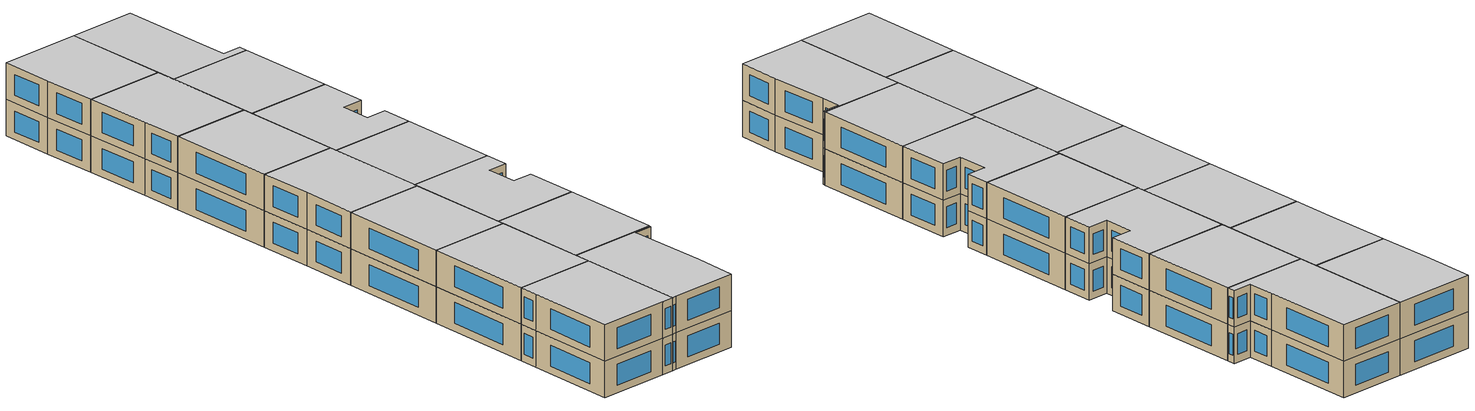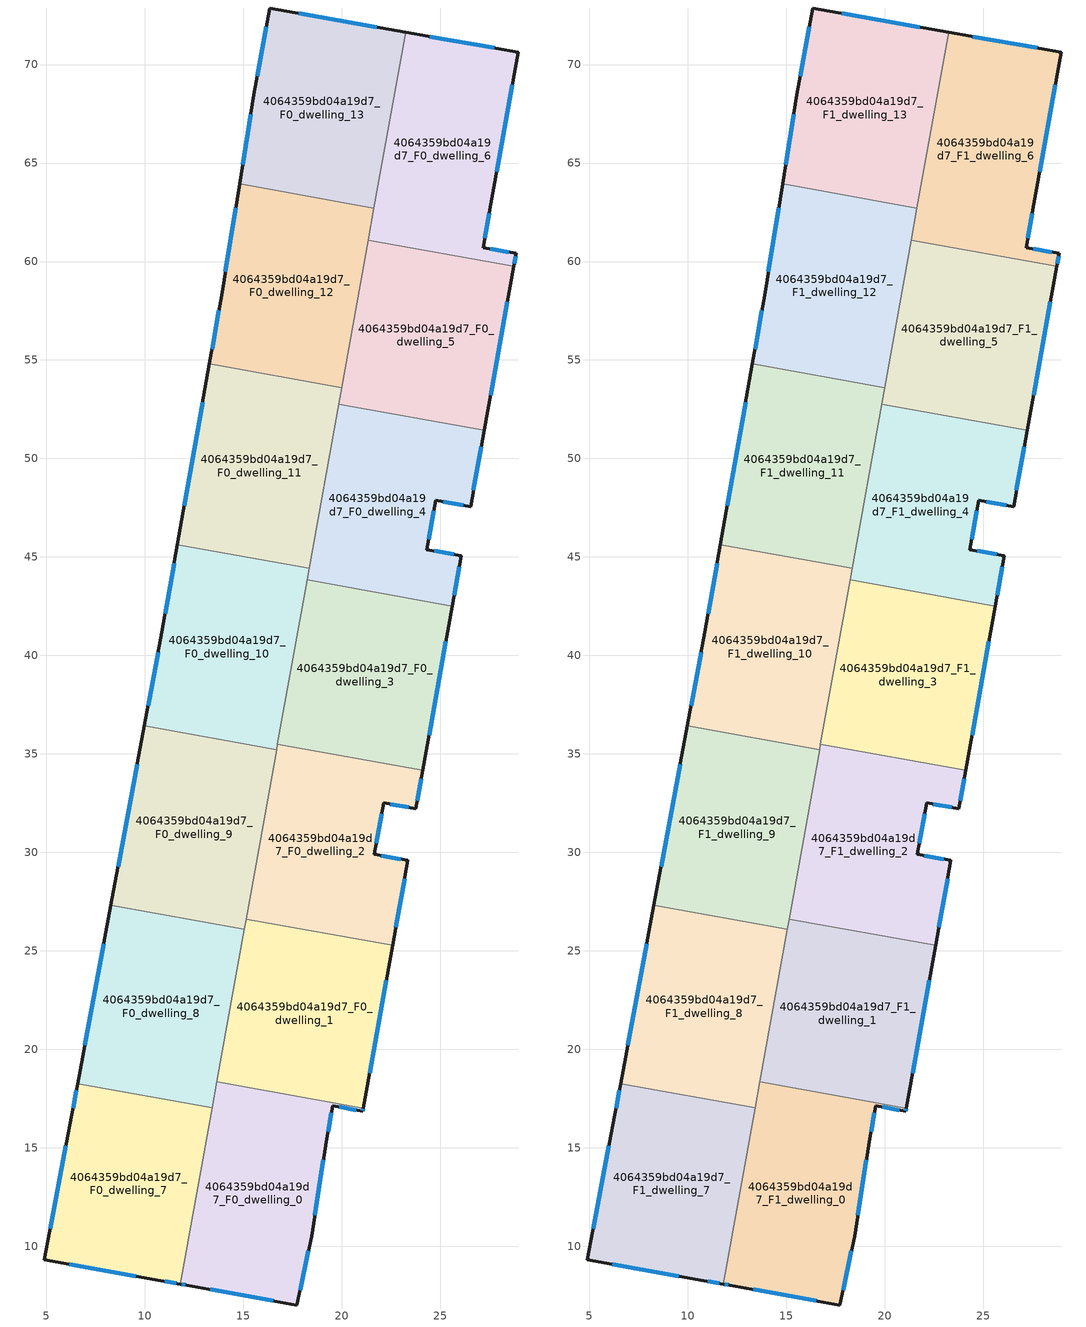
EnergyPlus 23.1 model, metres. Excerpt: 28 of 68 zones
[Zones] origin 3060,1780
4064359bd04a19d7_F0_dwelling_0
 floor ground (EU_floor_Construction): 21.09,17.01 21.06,16.85 19.54,17.13 19.23,15.45 18.46,10.5 17.72,7.01 12.11,8.02 11.79,8.07 13.65,18.35 z0
 wall outside (EU_wall_Construction): 11.79,8.07 12.11,8.02 17.72,7.01 18.46,10.5 19.23,15.45 19.54,17.13 21.06,16.85 21.09,17.01 z0:3
 wall to 4064359bd04a19d7_F0_dwelling_1 (EU_wall_Construction): 21.09,17.01 13.65,18.35 z0:3
 wall to 4064359bd04a19d7_F0_dwelling_7 (EU_wall_Construction): 13.41,17.03 11.79,8.07 z0:3
 wall to 4064359bd04a19d7_F0_dwelling_8 (EU_wall_Construction): 13.65,18.35 13.41,17.03 z0:3
 window (EU_Window_Construction): 18.63,11.56 19.07,14.39 / 17.88,7.76 18.3,9.76 / 13.31,7.8 16.52,7.23 / 11.86,8.06 12.04,8.03 / 21.07,16.89 21.08,16.97 / 19.87,17.07 20.74,16.91 / 19.3,15.81 19.47,16.77 z0.64:2.36
4064359bd04a19d7_F0_dwelling_1
 floor ground (EU_floor_Construction): 22.58,25.27 21.09,17.01 13.65,18.35 15.13,26.61 z0
 wall outside (EU_wall_Construction): 21.09,17.01 22.58,25.27 z0:3
 wall to 4064359bd04a19d7_F0_dwelling_2 (EU_wall_Construction): 22.58,25.27 15.13,26.61 z0:3
 wall to 4064359bd04a19d7_F0_dwelling_8 (EU_wall_Construction): 15.04,26.09 13.65,18.35 z0:3
 wall to 4064359bd04a19d7_F0_dwelling_9 (EU_wall_Construction): 15.13,26.61 15.04,26.09 z0:3
 window (EU_Window_Construction): 21.41,18.78 22.26,23.5 z0.64:2.36
4064359bd04a19d7_F0_dwelling_10
 floor ground (EU_floor_Construction): 18.34,44.42 16.68,35.22 9.98,36.43 10.86,41.17 11.65,45.62 z0
 wall outside (EU_wall_Construction): 11.65,45.62 10.86,41.17 9.98,36.43 z0:3
 wall to 4064359bd04a19d7_F0_dwelling_9 (EU_wall_Construction): 9.98,36.43 16.68,35.22 z0:3
 wall to 4064359bd04a19d7_F0_dwelling_11 (EU_wall_Construction): 18.34,44.42 11.65,45.62 z0:3
 wall to 4064359bd04a19d7_F0_dwelling_3 (EU_wall_Construction): 16.73,35.49 18.23,43.83 z0:3
 wall to 4064359bd04a19d7_F0_dwelling_4 (EU_wall_Construction): 18.23,43.83 18.34,44.42 z0:3
 wall to 4064359bd04a19d7_F0_dwelling_2 (EU_wall_Construction): 16.68,35.22 16.73,35.49 z0:3
 window (EU_Window_Construction): 10.67,40.15 10.17,37.44 / 11.48,44.67 11.03,42.12 z0.64:2.36
4064359bd04a19d7_F0_dwelling_11
 floor ground (EU_floor_Construction): 19.99,53.6 18.34,44.42 11.65,45.62 13.28,54.81 z0
 wall outside (EU_wall_Construction): 13.28,54.81 11.65,45.62 z0:3
 wall to 4064359bd04a19d7_F0_dwelling_12 (EU_wall_Construction): 19.99,53.6 13.28,54.81 z0:3
 wall to 4064359bd04a19d7_F0_dwelling_4 (EU_wall_Construction): 18.34,44.42 19.84,52.75 z0:3
 wall to 4064359bd04a19d7_F0_dwelling_5 (EU_wall_Construction): 19.84,52.75 19.99,53.6 z0:3
 window (EU_Window_Construction): 12.93,52.84 12,47.59 z0.64:2.36
4064359bd04a19d7_F0_dwelling_12
 floor ground (EU_floor_Construction): 21.63,62.71 19.99,53.6 13.28,54.81 13.89,58.28 14.8,63.94 z0
 wall outside (EU_wall_Construction): 14.8,63.94 13.89,58.28 13.28,54.81 z0:3
 wall to 4064359bd04a19d7_F0_dwelling_13 (EU_wall_Construction): 21.63,62.71 14.8,63.94 z0:3
 wall to 4064359bd04a19d7_F0_dwelling_5 (EU_wall_Construction): 19.99,53.6 21.34,61.08 z0:3
 wall to 4064359bd04a19d7_F0_dwelling_6 (EU_wall_Construction): 21.34,61.08 21.63,62.71 z0:3
 window (EU_Window_Construction): 13.76,57.54 13.41,55.55 / 14.61,62.72 14.09,59.49 z0.64:2.36
4064359bd04a19d7_F0_dwelling_13
 floor ground (EU_floor_Construction): 23.24,71.64 21.63,62.71 14.8,63.94 15.53,68.46 16.33,72.87 z0
 wall outside (EU_wall_Construction): 23.24,71.64 16.33,72.87 15.53,68.46 14.8,63.94 z0:3
 wall to 4064359bd04a19d7_F0_dwelling_6 (EU_wall_Construction): 21.63,62.71 23.24,71.64 z0:3
 window (EU_Window_Construction): 15.38,67.49 14.96,64.91 / 16.16,71.93 15.7,69.41 / 21.76,71.91 17.81,72.61 z0.64:2.36
4064359bd04a19d7_F0_dwelling_2
 floor ground (EU_floor_Construction): 24.11,34.16 23.76,32.21 22.12,32.51 21.65,29.89 23.35,29.59 22.58,25.27 15.13,26.61 16.73,35.49 z0
 wall outside (EU_wall_Construction): 22.58,25.27 23.35,29.59 21.65,29.89 22.12,32.51 23.76,32.21 24.11,34.16 z0:3
 wall to 4064359bd04a19d7_F0_dwelling_3 (EU_wall_Construction): 24.11,34.16 16.73,35.49 z0:3
 wall to 4064359bd04a19d7_F0_dwelling_9 (EU_wall_Construction): 16.68,35.22 15.13,26.61 z0:3
 window (EU_Window_Construction): 22.99,29.66 22.01,29.83 / 22.74,26.2 23.19,28.67 / 23.83,32.63 24.03,33.74 / 22.47,32.45 23.41,32.28 / 21.75,30.45 22.02,31.95 z0.64:2.36
4064359bd04a19d7_F0_dwelling_3
 floor ground (EU_floor_Construction): 25.61,42.5 24.11,34.16 16.73,35.49 18.23,43.83 z0
 wall outside (EU_wall_Construction): 24.11,34.16 25.61,42.5 z0:3
 wall to 4064359bd04a19d7_F0_dwelling_4 (EU_wall_Construction): 25.61,42.5 18.23,43.83 z0:3
 window (EU_Window_Construction): 24.43,35.95 25.29,40.71 z0.64:2.36
4064359bd04a19d7_F0_dwelling_4
 floor ground (EU_floor_Construction): 27.23,51.42 26.53,47.55 24.76,47.87 24.31,45.37 26.07,45.05 25.61,42.5 18.23,43.83 19.84,52.75 z0
 wall outside (EU_wall_Construction): 25.61,42.5 26.07,45.05 24.31,45.37 24.76,47.87 26.53,47.55 27.23,51.42 z0:3
 wall to 4064359bd04a19d7_F0_dwelling_5 (EU_wall_Construction): 27.23,51.42 19.84,52.75 z0:3
 window (EU_Window_Construction): 25.69,45.12 24.69,45.31 / 25.71,43.05 25.97,44.51 / 26.68,48.38 27.08,50.6 / 25.14,47.8 26.15,47.62 / 24.41,45.91 24.67,47.33 z0.64:2.36
4064359bd04a19d7_F0_dwelling_5
 floor ground (EU_floor_Construction): 28.72,59.75 27.23,51.42 19.84,52.75 21.34,61.08 z0
 wall outside (EU_wall_Construction): 27.23,51.42 28.72,59.75 z0:3
 wall to 4064359bd04a19d7_F0_dwelling_6 (EU_wall_Construction): 28.72,59.75 21.34,61.08 z0:3
 window (EU_Window_Construction): 27.55,53.21 28.4,57.97 z0.64:2.36
4064359bd04a19d7_F0_dwelling_6
 floor ground (EU_floor_Construction): 28.96,70.62 27.57,62.92 27.18,60.71 28.84,60.41 28.72,59.75 21.34,61.08 23.24,71.64 z0
 wall outside (EU_wall_Construction): 28.72,59.75 28.84,60.41 27.18,60.71 27.57,62.92 28.96,70.62 23.24,71.64 z0:3
 window (EU_Window_Construction): 27.74,70.84 24.47,71.43 / 27.87,64.57 28.66,68.97 / 27.26,61.18 27.49,62.45 / 28.49,60.48 27.53,60.65 / 28.75,59.89 28.82,60.27 z0.64:2.36
4064359bd04a19d7_F0_dwelling_7
 floor ground (EU_floor_Construction): 13.41,17.03 11.79,8.07 10.8,8.25 4.88,9.31 6.29,16.67 6.59,18.26 z0
 wall outside (EU_wall_Construction): 6.59,18.26 6.29,16.67 4.88,9.31 10.8,8.25 11.79,8.07 z0:3
 wall to 4064359bd04a19d7_F0_dwelling_8 (EU_wall_Construction): 13.41,17.03 6.59,18.26 z0:3
 window (EU_Window_Construction): 11.02,8.21 11.58,8.11 / 6.15,9.08 9.53,8.47 / 5.99,15.09 5.18,10.88 / 6.52,17.92 6.35,17.01 z0.64:2.36
4064359bd04a19d7_F0_dwelling_8
 floor ground (EU_floor_Construction): 15.04,26.08 13.41,17.03 6.59,18.26 8.28,27.3 z0
 wall outside (EU_wall_Construction): 8.28,27.3 6.59,18.26 z0:3
 wall to 4064359bd04a19d7_F0_dwelling_9 (EU_wall_Construction): 15.04,26.08 8.28,27.3 z0:3
 window (EU_Window_Construction): 7.91,25.37 6.95,20.19 z0.64:2.36
4064359bd04a19d7_F0_dwelling_9
 floor ground (EU_floor_Construction): 16.68,35.22 15.04,26.08 8.28,27.3 9.98,36.43 z0
 wall outside (EU_wall_Construction): 9.98,36.43 8.28,27.3 z0:3
 window (EU_Window_Construction): 9.61,34.47 8.64,29.26 z0.64:2.36
4064359bd04a19d7_F1_dwelling_0
 floor to 4064359bd04a19d7_F0_dwelling_0 (EU_floor_Construction): 21.09,17.01 21.06,16.85 19.54,17.13 19.23,15.45 18.46,10.5 17.72,7.01 12.11,8.02 11.79,8.07 13.65,18.35 z3
 wall outside (EU_wall_Construction): 11.79,8.07 12.11,8.02 17.72,7.01 18.46,10.5 19.23,15.45 19.54,17.13 21.06,16.85 21.09,17.01 z3:6
 wall to 4064359bd04a19d7_F1_dwelling_1 (EU_wall_Construction): 21.09,17.01 13.65,18.35 z3:6
 wall to 4064359bd04a19d7_F1_dwelling_7 (EU_wall_Construction): 13.41,17.03 11.79,8.07 z3:6
 wall to 4064359bd04a19d7_F1_dwelling_8 (EU_wall_Construction): 13.65,18.35 13.41,17.03 z3:6
 window (EU_Window_Construction): 18.63,11.56 19.07,14.39 / 17.88,7.76 18.3,9.76 / 13.31,7.8 16.52,7.23 / 11.86,8.06 12.04,8.03 / 21.07,16.89 21.08,16.97 / 19.87,17.07 20.74,16.91 / 19.3,15.81 19.47,16.77 z3.64:5.36
 ceiling to 4064359bd04a19d7_F2_dwelling_0 (EU_floor_Construction): 17.72,7.01 18.46,10.5 19.23,15.45 19.54,17.13 21.06,16.85 21.09,17.01 13.65,18.35 11.79,8.07 12.11,8.02 z6
4064359bd04a19d7_F1_dwelling_1
 floor to 4064359bd04a19d7_F0_dwelling_1 (EU_floor_Construction): 22.58,25.27 21.09,17.01 13.65,18.35 15.13,26.61 z3
 wall outside (EU_wall_Construction): 21.09,17.01 22.58,25.27 z3:6
 wall to 4064359bd04a19d7_F1_dwelling_2 (EU_wall_Construction): 22.58,25.27 15.13,26.61 z3:6
 wall to 4064359bd04a19d7_F1_dwelling_8 (EU_wall_Construction): 15.04,26.09 13.65,18.35 z3:6
 wall to 4064359bd04a19d7_F1_dwelling_9 (EU_wall_Construction): 15.13,26.61 15.04,26.09 z3:6
 window (EU_Window_Construction): 21.41,18.78 22.26,23.5 z3.64:5.36
 ceiling to 4064359bd04a19d7_F2_dwelling_1 (EU_floor_Construction): 21.09,17.01 22.58,25.27 15.13,26.61 13.65,18.35 z6
4064359bd04a19d7_F1_dwelling_10
 floor to 4064359bd04a19d7_F0_dwelling_10 (EU_floor_Construction): 18.34,44.42 16.68,35.22 9.98,36.43 10.86,41.17 11.65,45.62 z3
 wall outside (EU_wall_Construction): 11.65,45.62 10.86,41.17 9.98,36.43 z3:6
 wall to 4064359bd04a19d7_F1_dwelling_9 (EU_wall_Construction): 9.98,36.43 16.68,35.22 z3:6
 wall to 4064359bd04a19d7_F1_dwelling_11 (EU_wall_Construction): 18.34,44.42 11.65,45.62 z3:6
 wall to 4064359bd04a19d7_F1_dwelling_3 (EU_wall_Construction): 16.73,35.49 18.23,43.83 z3:6
 wall to 4064359bd04a19d7_F1_dwelling_4 (EU_wall_Construction): 18.23,43.83 18.34,44.42 z3:6
 wall to 4064359bd04a19d7_F1_dwelling_2 (EU_wall_Construction): 16.68,35.22 16.73,35.49 z3:6
 window (EU_Window_Construction): 10.67,40.15 10.17,37.44 / 11.48,44.67 11.03,42.12 z3.64:5.36
 ceiling to 4064359bd04a19d7_F2_dwelling_10 (EU_floor_Construction): 16.68,35.22 18.34,44.42 11.65,45.62 10.86,41.17 9.98,36.43 z6
4064359bd04a19d7_F1_dwelling_11
 floor to 4064359bd04a19d7_F0_dwelling_11 (EU_floor_Construction): 19.99,53.6 18.34,44.42 11.65,45.62 13.28,54.81 z3
 wall outside (EU_wall_Construction): 13.28,54.81 11.65,45.62 z3:6
 wall to 4064359bd04a19d7_F1_dwelling_12 (EU_wall_Construction): 19.99,53.6 13.28,54.81 z3:6
 wall to 4064359bd04a19d7_F1_dwelling_4 (EU_wall_Construction): 18.34,44.42 19.84,52.75 z3:6
 wall to 4064359bd04a19d7_F1_dwelling_5 (EU_wall_Construction): 19.84,52.75 19.99,53.6 z3:6
 window (EU_Window_Construction): 12.93,52.84 12,47.59 z3.64:5.36
 ceiling to 4064359bd04a19d7_F2_dwelling_11 (EU_floor_Construction): 18.34,44.42 19.99,53.6 13.28,54.81 11.65,45.62 z6
4064359bd04a19d7_F1_dwelling_12
 floor to 4064359bd04a19d7_F0_dwelling_12 (EU_floor_Construction): 21.63,62.71 19.99,53.6 13.28,54.81 13.89,58.28 14.8,63.94 z3
 wall outside (EU_wall_Construction): 14.8,63.94 13.89,58.28 13.28,54.81 z3:6
 wall to 4064359bd04a19d7_F1_dwelling_13 (EU_wall_Construction): 21.63,62.71 14.8,63.94 z3:6
 wall to 4064359bd04a19d7_F1_dwelling_5 (EU_wall_Construction): 19.99,53.6 21.34,61.08 z3:6
 wall to 4064359bd04a19d7_F1_dwelling_6 (EU_wall_Construction): 21.34,61.08 21.63,62.71 z3:6
 window (EU_Window_Construction): 13.76,57.54 13.41,55.55 / 14.61,62.72 14.09,59.49 z3.64:5.36
 ceiling to 4064359bd04a19d7_F2_dwelling_12 (EU_floor_Construction): 19.99,53.6 21.63,62.71 14.8,63.94 13.89,58.28 13.28,54.81 z6
4064359bd04a19d7_F1_dwelling_13
 floor to 4064359bd04a19d7_F0_dwelling_13 (EU_floor_Construction): 23.24,71.64 21.63,62.71 14.8,63.94 15.53,68.46 16.33,72.87 z3
 wall outside (EU_wall_Construction): 23.24,71.64 16.33,72.87 15.53,68.46 14.8,63.94 z3:6
 wall to 4064359bd04a19d7_F1_dwelling_6 (EU_wall_Construction): 21.63,62.71 23.24,71.64 z3:6
 window (EU_Window_Construction): 15.38,67.49 14.96,64.91 / 16.16,71.93 15.7,69.41 / 21.76,71.91 17.81,72.61 z3.64:5.36
 ceiling to 4064359bd04a19d7_F2_dwelling_13 (EU_floor_Construction): 21.63,62.71 23.24,71.64 16.33,72.87 15.53,68.46 14.8,63.94 z6
4064359bd04a19d7_F1_dwelling_2
 floor to 4064359bd04a19d7_F0_dwelling_2 (EU_floor_Construction): 24.11,34.16 23.76,32.21 22.12,32.51 21.65,29.89 23.35,29.59 22.58,25.27 15.13,26.61 16.73,35.49 z3
 wall outside (EU_wall_Construction): 22.58,25.27 23.35,29.59 21.65,29.89 22.12,32.51 23.76,32.21 24.11,34.16 z3:6
 wall to 4064359bd04a19d7_F1_dwelling_3 (EU_wall_Construction): 24.11,34.16 16.73,35.49 z3:6
 wall to 4064359bd04a19d7_F1_dwelling_9 (EU_wall_Construction): 16.68,35.22 15.13,26.61 z3:6
 window (EU_Window_Construction): 22.99,29.66 22.01,29.83 / 22.74,26.2 23.19,28.67 / 23.83,32.63 24.03,33.74 / 22.47,32.45 23.41,32.28 / 21.75,30.45 22.02,31.95 z3.64:5.36
 ceiling to 4064359bd04a19d7_F2_dwelling_2 (EU_floor_Construction): 22.58,25.27 23.35,29.59 21.65,29.89 22.12,32.51 23.76,32.21 24.11,34.16 16.73,35.49 15.13,26.61 z6
4064359bd04a19d7_F1_dwelling_3
 floor to 4064359bd04a19d7_F0_dwelling_3 (EU_floor_Construction): 25.61,42.5 24.11,34.16 16.73,35.49 18.23,43.83 z3
 wall outside (EU_wall_Construction): 24.11,34.16 25.61,42.5 z3:6
 wall to 4064359bd04a19d7_F1_dwelling_4 (EU_wall_Construction): 25.61,42.5 18.23,43.83 z3:6
 window (EU_Window_Construction): 24.43,35.95 25.29,40.71 z3.64:5.36
 ceiling to 4064359bd04a19d7_F2_dwelling_3 (EU_floor_Construction): 24.11,34.16 25.61,42.5 18.23,43.83 16.73,35.49 z6
4064359bd04a19d7_F1_dwelling_4
 floor to 4064359bd04a19d7_F0_dwelling_4 (EU_floor_Construction): 27.23,51.42 26.53,47.55 24.76,47.87 24.31,45.37 26.07,45.05 25.61,42.5 18.23,43.83 19.84,52.75 z3
 wall outside (EU_wall_Construction): 25.61,42.5 26.07,45.05 24.31,45.37 24.76,47.87 26.53,47.55 27.23,51.42 z3:6
 wall to 4064359bd04a19d7_F1_dwelling_5 (EU_wall_Construction): 27.23,51.42 19.84,52.75 z3:6
 window (EU_Window_Construction): 25.69,45.12 24.69,45.31 / 25.71,43.05 25.97,44.51 / 26.68,48.38 27.08,50.6 / 25.14,47.8 26.15,47.62 / 24.41,45.91 24.67,47.33 z3.64:5.36
 ceiling to 4064359bd04a19d7_F2_dwelling_4 (EU_floor_Construction): 25.61,42.5 26.07,45.05 24.31,45.37 24.76,47.87 26.53,47.55 27.23,51.42 19.84,52.75 18.23,43.83 z6
4064359bd04a19d7_F1_dwelling_5
 floor to 4064359bd04a19d7_F0_dwelling_5 (EU_floor_Construction): 28.72,59.75 27.23,51.42 19.84,52.75 21.34,61.08 z3
 wall outside (EU_wall_Construction): 27.23,51.42 28.72,59.75 z3:6
 wall to 4064359bd04a19d7_F1_dwelling_6 (EU_wall_Construction): 28.72,59.75 21.34,61.08 z3:6
 window (EU_Window_Construction): 27.55,53.21 28.4,57.97 z3.64:5.36
 ceiling to 4064359bd04a19d7_F2_dwelling_5 (EU_floor_Construction): 27.23,51.42 28.72,59.75 21.34,61.08 19.84,52.75 z6
4064359bd04a19d7_F1_dwelling_6
 floor to 4064359bd04a19d7_F0_dwelling_6 (EU_floor_Construction): 28.96,70.62 27.57,62.92 27.18,60.71 28.84,60.41 28.72,59.75 21.34,61.08 23.24,71.64 z3
 wall outside (EU_wall_Construction): 28.72,59.75 28.84,60.41 27.18,60.71 27.57,62.92 28.96,70.62 23.24,71.64 z3:6
 window (EU_Window_Construction): 27.74,70.84 24.47,71.43 / 27.87,64.57 28.66,68.97 / 27.26,61.18 27.49,62.45 / 28.49,60.48 27.53,60.65 / 28.75,59.89 28.82,60.27 z3.64:5.36
 ceiling to 4064359bd04a19d7_F2_dwelling_6 (EU_floor_Construction): 28.72,59.75 28.84,60.41 27.18,60.71 27.57,62.92 28.96,70.62 23.24,71.64 21.34,61.08 z6
4064359bd04a19d7_F1_dwelling_7
 floor to 4064359bd04a19d7_F0_dwelling_7 (EU_floor_Construction): 13.41,17.03 11.79,8.07 10.8,8.25 4.88,9.31 6.29,16.67 6.59,18.26 z3
 wall outside (EU_wall_Construction): 6.59,18.26 6.29,16.67 4.88,9.31 10.8,8.25 11.79,8.07 z3:6
 wall to 4064359bd04a19d7_F1_dwelling_8 (EU_wall_Construction): 13.41,17.03 6.59,18.26 z3:6
 window (EU_Window_Construction): 11.02,8.21 11.58,8.11 / 6.15,9.08 9.53,8.47 / 5.99,15.09 5.18,10.88 / 6.52,17.92 6.35,17.01 z3.64:5.36
 ceiling to 4064359bd04a19d7_F2_dwelling_7 (EU_floor_Construction): 11.79,8.07 13.41,17.03 6.59,18.26 6.29,16.67 4.88,9.31 10.8,8.25 z6
4064359bd04a19d7_F1_dwelling_8
 floor to 4064359bd04a19d7_F0_dwelling_8 (EU_floor_Construction): 15.04,26.08 13.41,17.03 6.59,18.26 8.28,27.3 z3
 wall outside (EU_wall_Construction): 8.28,27.3 6.59,18.26 z3:6
 wall to 4064359bd04a19d7_F1_dwelling_9 (EU_wall_Construction): 15.04,26.08 8.28,27.3 z3:6
 window (EU_Window_Construction): 7.91,25.37 6.95,20.19 z3.64:5.36
 ceiling to 4064359bd04a19d7_F2_dwelling_8 (EU_floor_Construction): 13.41,17.03 15.04,26.08 8.28,27.3 6.59,18.26 z6
4064359bd04a19d7_F1_dwelling_9
 floor to 4064359bd04a19d7_F0_dwelling_9 (EU_floor_Construction): 16.68,35.22 15.04,26.08 8.28,27.3 9.98,36.43 z3
 wall outside (EU_wall_Construction): 9.98,36.43 8.28,27.3 z3:6
 window (EU_Window_Construction): 9.61,34.47 8.64,29.26 z3.64:5.36
 ceiling to 4064359bd04a19d7_F2_dwelling_9 (EU_floor_Construction): 15.04,26.08 16.68,35.22 9.98,36.43 8.28,27.3 z6
[Building]
EU S2 Campaign: North Axis=0; Terrain=City; Solar Distribution=FullExterior
[Site:Location]
Yerevan-Zvartnots.Intl.AP: Latitude=40.15; Longitude=44.383; Time Zone=4; Elevation=854
[SizingPeriod:WeatherFileDays]
AnnualSizingPeriod: Begin Month=1; Begin Day of Month=1; End Month=12; End Day of Month=31; Day of Week for Start Day=Monday; Use Weather File Daylight Saving Period=No; Use Weather File Rain and Snow Indicators=No
[MATERIAL]
EU_InternalMass_Material: Roughness=MediumRough; Thickness=0.1; Conductivity=1; Density=1800; Specific Heat=900; Thermal Absorptance=0.9; Solar Absorptance=0.7; Visible Absorptance=0.7
[MATERIAL:NOMASS] Roughness=MediumRough; Thermal Absorptance=0.9; Solar Absorptance=0.7; Visible Absorptance=0.7
Name | Thermal Resistance
EU_wall_NoMass | 1.05043
EU_floor_NoMass | 0.478065
[WINDOWMATERIAL:SIMPLEGLAZINGSYSTEM]
EU_Window_SimpleGlazing: UFactor=2.5566; Solar Heat Gain Coefficient=0.75; Visible Transmittance=0.75
[CONSTRUCTION]
EU_wall_Construction: EU_wall_NoMass
EU_floor_Construction: EU_floor_NoMass
EU_Window_Construction: EU_Window_SimpleGlazing
EU_InternalMass_Construction: EU_InternalMass_Material
[ZONE] Type=1; Multiplier=1; Ceiling Height=autocalculate; Floor Area=autocalculate; Part of Total Floor Area=Yes
Name | Volume
4064359bd04a19d7_F0_dwelling_0; 4064359bd04a19d7_F1_dwelling_0 | 190.533
4064359bd04a19d7_F0_dwelling_1; 4064359bd04a19d7_F1_dwelling_1 | 190.509
4064359bd04a19d7_F0_dwelling_10; 4064359bd04a19d7_F1_dwelling_10 | 190.526
4064359bd04a19d7_F0_dwelling_11; 4064359bd04a19d7_F1_dwelling_11 | 190.544
4064359bd04a19d7_F0_dwelling_12; 4064359bd04a19d7_F1_dwelling_12; 4064359bd04a19d7_F0_dwelling_9; 4064359bd04a19d7_F1_dwelling_9 | 190.52
4064359bd04a19d7_F0_dwelling_13; 4064359bd04a19d7_F1_dwelling_13 | 190.508
4064359bd04a19d7_F0_dwelling_2; 4064359bd04a19d7_F1_dwelling_2 | 190.541
4064359bd04a19d7_F0_dwelling_3; 4064359bd04a19d7_F1_dwelling_3 | 190.529
4064359bd04a19d7_F0_dwelling_4; 4064359bd04a19d7_F1_dwelling_4 | 190.543
4064359bd04a19d7_F0_dwelling_5; 4064359bd04a19d7_F1_dwelling_5 | 190.532
4064359bd04a19d7_F0_dwelling_6; 4064359bd04a19d7_F1_dwelling_6 | 190.55
4064359bd04a19d7_F0_dwelling_7; 4064359bd04a19d7_F1_dwelling_7 | 190.531
4064359bd04a19d7_F0_dwelling_8; 4064359bd04a19d7_F1_dwelling_8 | 190.514
[INTERNALMASS] Construction=EU_InternalMass_Construction
Name | Zone or ZoneList | Surface Area
4064359bd04a19d7_F0_dwelling_0_EU_InternalMass | 4064359bd04a19d7_F0_dwelling_0 | 63.5108
4064359bd04a19d7_F0_dwelling_1_EU_InternalMass | 4064359bd04a19d7_F0_dwelling_1 | 63.5032
4064359bd04a19d7_F0_dwelling_2_EU_InternalMass | 4064359bd04a19d7_F0_dwelling_2 | 63.5147
4064359bd04a19d7_F0_dwelling_3_EU_InternalMass | 4064359bd04a19d7_F0_dwelling_3 | 63.5098
4064359bd04a19d7_F0_dwelling_4_EU_InternalMass | 4064359bd04a19d7_F0_dwelling_4 | 63.5144
4064359bd04a19d7_F0_dwelling_5_EU_InternalMass | 4064359bd04a19d7_F0_dwelling_5 | 63.5109
4064359bd04a19d7_F0_dwelling_6_EU_InternalMass | 4064359bd04a19d7_F0_dwelling_6 | 63.5167
4064359bd04a19d7_F0_dwelling_7_EU_InternalMass | 4064359bd04a19d7_F0_dwelling_7 | 63.5106
4064359bd04a19d7_F0_dwelling_8_EU_InternalMass | 4064359bd04a19d7_F0_dwelling_8 | 63.5046
4064359bd04a19d7_F0_dwelling_9_EU_InternalMass | 4064359bd04a19d7_F0_dwelling_9 | 63.5066
4064359bd04a19d7_F0_dwelling_10_EU_InternalMass | 4064359bd04a19d7_F0_dwelling_10 | 63.5086
4064359bd04a19d7_F0_dwelling_11_EU_InternalMass | 4064359bd04a19d7_F0_dwelling_11 | 63.5146
4064359bd04a19d7_F0_dwelling_12_EU_InternalMass | 4064359bd04a19d7_F0_dwelling_12 | 63.5067
4064359bd04a19d7_F0_dwelling_13_EU_InternalMass | 4064359bd04a19d7_F0_dwelling_13 | 63.5027
4064359bd04a19d7_F1_dwelling_0_EU_InternalMass | 4064359bd04a19d7_F1_dwelling_0 | 63.5108
4064359bd04a19d7_F1_dwelling_1_EU_InternalMass | 4064359bd04a19d7_F1_dwelling_1 | 63.5032
4064359bd04a19d7_F1_dwelling_2_EU_InternalMass | 4064359bd04a19d7_F1_dwelling_2 | 63.5147
4064359bd04a19d7_F1_dwelling_3_EU_InternalMass | 4064359bd04a19d7_F1_dwelling_3 | 63.5098
4064359bd04a19d7_F1_dwelling_4_EU_InternalMass | 4064359bd04a19d7_F1_dwelling_4 | 63.5144
4064359bd04a19d7_F1_dwelling_5_EU_InternalMass | 4064359bd04a19d7_F1_dwelling_5 | 63.5109
4064359bd04a19d7_F1_dwelling_6_EU_InternalMass | 4064359bd04a19d7_F1_dwelling_6 | 63.5167
4064359bd04a19d7_F1_dwelling_7_EU_InternalMass | 4064359bd04a19d7_F1_dwelling_7 | 63.5106
4064359bd04a19d7_F1_dwelling_8_EU_InternalMass | 4064359bd04a19d7_F1_dwelling_8 | 63.5046
4064359bd04a19d7_F1_dwelling_9_EU_InternalMass | 4064359bd04a19d7_F1_dwelling_9 | 63.5066
4064359bd04a19d7_F1_dwelling_10_EU_InternalMass | 4064359bd04a19d7_F1_dwelling_10 | 63.5086
4064359bd04a19d7_F1_dwelling_11_EU_InternalMass | 4064359bd04a19d7_F1_dwelling_11 | 63.5146
4064359bd04a19d7_F1_dwelling_12_EU_InternalMass | 4064359bd04a19d7_F1_dwelling_12 | 63.5067
4064359bd04a19d7_F1_dwelling_13_EU_InternalMass | 4064359bd04a19d7_F1_dwelling_13 | 63.5027
[OTHEREQUIPMENT] Fuel Type=Electricity; Design Level Calculation Method=Watts/Area; Power per Zone Floor Area=1; Fraction Latent=0; Fraction Radiant=0; Fraction Lost=0; Carbon Dioxide Generation Rate=0; EndUse Subcategory=EU_Step8_InternalGains
Name | Zone or ZoneList or Space or SpaceList | Schedule
EU_Step8_InternalGain_4064359bd04a19d7_F0_dwelling_0_f000 | 4064359bd04a19d7_F0_dwelling_0 | EU_Step8_GainSchedule_4064359bd04a19d7_F0_dwelling_0_f000
EU_Step8_InternalGain_4064359bd04a19d7_F0_dwelling_1_f000 | 4064359bd04a19d7_F0_dwelling_1 | EU_Step8_GainSchedule_4064359bd04a19d7_F0_dwelling_1_f000
EU_Step8_InternalGain_4064359bd04a19d7_F0_dwelling_2_f000 | 4064359bd04a19d7_F0_dwelling_2 | EU_Step8_GainSchedule_4064359bd04a19d7_F0_dwelling_2_f000
EU_Step8_InternalGain_4064359bd04a19d7_F0_dwelling_3_f000 | 4064359bd04a19d7_F0_dwelling_3 | EU_Step8_GainSchedule_4064359bd04a19d7_F0_dwelling_3_f000
EU_Step8_InternalGain_4064359bd04a19d7_F0_dwelling_4_f000 | 4064359bd04a19d7_F0_dwelling_4 | EU_Step8_GainSchedule_4064359bd04a19d7_F0_dwelling_4_f000
EU_Step8_InternalGain_4064359bd04a19d7_F0_dwelling_5_f000 | 4064359bd04a19d7_F0_dwelling_5 | EU_Step8_GainSchedule_4064359bd04a19d7_F0_dwelling_5_f000
EU_Step8_InternalGain_4064359bd04a19d7_F0_dwelling_6_f000 | 4064359bd04a19d7_F0_dwelling_6 | EU_Step8_GainSchedule_4064359bd04a19d7_F0_dwelling_6_f000
EU_Step8_InternalGain_4064359bd04a19d7_F0_dwelling_7_f000 | 4064359bd04a19d7_F0_dwelling_7 | EU_Step8_GainSchedule_4064359bd04a19d7_F0_dwelling_7_f000
EU_Step8_InternalGain_4064359bd04a19d7_F0_dwelling_8_f000 | 4064359bd04a19d7_F0_dwelling_8 | EU_Step8_GainSchedule_4064359bd04a19d7_F0_dwelling_8_f000
EU_Step8_InternalGain_4064359bd04a19d7_F0_dwelling_9_f000 | 4064359bd04a19d7_F0_dwelling_9 | EU_Step8_GainSchedule_4064359bd04a19d7_F0_dwelling_9_f000
EU_Step8_InternalGain_4064359bd04a19d7_F0_dwelling_10_f000 | 4064359bd04a19d7_F0_dwelling_10 | EU_Step8_GainSchedule_4064359bd04a19d7_F0_dwelling_10_f000
EU_Step8_InternalGain_4064359bd04a19d7_F0_dwelling_11_f000 | 4064359bd04a19d7_F0_dwelling_11 | EU_Step8_GainSchedule_4064359bd04a19d7_F0_dwelling_11_f000
EU_Step8_InternalGain_4064359bd04a19d7_F0_dwelling_12_f000 | 4064359bd04a19d7_F0_dwelling_12 | EU_Step8_GainSchedule_4064359bd04a19d7_F0_dwelling_12_f000
EU_Step8_InternalGain_4064359bd04a19d7_F0_dwelling_13_f000 | 4064359bd04a19d7_F0_dwelling_13 | EU_Step8_GainSchedule_4064359bd04a19d7_F0_dwelling_13_f000
EU_Step8_InternalGain_4064359bd04a19d7_F1_dwelling_0_f000 | 4064359bd04a19d7_F1_dwelling_0 | EU_Step8_GainSchedule_4064359bd04a19d7_F1_dwelling_0_f000
EU_Step8_InternalGain_4064359bd04a19d7_F1_dwelling_1_f000 | 4064359bd04a19d7_F1_dwelling_1 | EU_Step8_GainSchedule_4064359bd04a19d7_F1_dwelling_1_f000
EU_Step8_InternalGain_4064359bd04a19d7_F1_dwelling_2_f000 | 4064359bd04a19d7_F1_dwelling_2 | EU_Step8_GainSchedule_4064359bd04a19d7_F1_dwelling_2_f000
EU_Step8_InternalGain_4064359bd04a19d7_F1_dwelling_3_f000 | 4064359bd04a19d7_F1_dwelling_3 | EU_Step8_GainSchedule_4064359bd04a19d7_F1_dwelling_3_f000
EU_Step8_InternalGain_4064359bd04a19d7_F1_dwelling_4_f000 | 4064359bd04a19d7_F1_dwelling_4 | EU_Step8_GainSchedule_4064359bd04a19d7_F1_dwelling_4_f000
EU_Step8_InternalGain_4064359bd04a19d7_F1_dwelling_5_f000 | 4064359bd04a19d7_F1_dwelling_5 | EU_Step8_GainSchedule_4064359bd04a19d7_F1_dwelling_5_f000
EU_Step8_InternalGain_4064359bd04a19d7_F1_dwelling_6_f000 | 4064359bd04a19d7_F1_dwelling_6 | EU_Step8_GainSchedule_4064359bd04a19d7_F1_dwelling_6_f000
EU_Step8_InternalGain_4064359bd04a19d7_F1_dwelling_7_f000 | 4064359bd04a19d7_F1_dwelling_7 | EU_Step8_GainSchedule_4064359bd04a19d7_F1_dwelling_7_f000
EU_Step8_InternalGain_4064359bd04a19d7_F1_dwelling_8_f000 | 4064359bd04a19d7_F1_dwelling_8 | EU_Step8_GainSchedule_4064359bd04a19d7_F1_dwelling_8_f000
EU_Step8_InternalGain_4064359bd04a19d7_F1_dwelling_9_f000 | 4064359bd04a19d7_F1_dwelling_9 | EU_Step8_GainSchedule_4064359bd04a19d7_F1_dwelling_9_f000
EU_Step8_InternalGain_4064359bd04a19d7_F1_dwelling_10_f000 | 4064359bd04a19d7_F1_dwelling_10 | EU_Step8_GainSchedule_4064359bd04a19d7_F1_dwelling_10_f000
EU_Step8_InternalGain_4064359bd04a19d7_F1_dwelling_11_f000 | 4064359bd04a19d7_F1_dwelling_11 | EU_Step8_GainSchedule_4064359bd04a19d7_F1_dwelling_11_f000
EU_Step8_InternalGain_4064359bd04a19d7_F1_dwelling_12_f000 | 4064359bd04a19d7_F1_dwelling_12 | EU_Step8_GainSchedule_4064359bd04a19d7_F1_dwelling_12_f000
EU_Step8_InternalGain_4064359bd04a19d7_F1_dwelling_13_f000 | 4064359bd04a19d7_F1_dwelling_13 | EU_Step8_GainSchedule_4064359bd04a19d7_F1_dwelling_13_f000
[ZONEVENTILATION:DESIGNFLOWRATE] Schedule=EU_AlwaysOn; Design Flow Rate Calculation Method=AirChanges/Hour; Air Changes per Hour=0.557805; Ventilation Type=Natural; Fan Pressure Rise=0; Fan Total Efficiency=1; Constant Term Coefficient=1; Temperature Term Coefficient=0; Velocity Term Coefficient=0; Velocity Squared Term Coefficient=0; Minimum Indoor Temperature=-100; Maximum Indoor Temperature=100; Delta Temperature=-100; Minimum Outdoor Temperature=-100; Maximum Outdoor Temperature=100; Maximum Wind Speed=40
Name | Zone or ZoneList or Space or SpaceList
EU_ConstantAir_4064359bd04a19d7_F0_dwelling_0 | 4064359bd04a19d7_F0_dwelling_0
EU_ConstantAir_4064359bd04a19d7_F0_dwelling_1 | 4064359bd04a19d7_F0_dwelling_1
EU_ConstantAir_4064359bd04a19d7_F0_dwelling_2 | 4064359bd04a19d7_F0_dwelling_2
EU_ConstantAir_4064359bd04a19d7_F0_dwelling_3 | 4064359bd04a19d7_F0_dwelling_3
EU_ConstantAir_4064359bd04a19d7_F0_dwelling_4 | 4064359bd04a19d7_F0_dwelling_4
EU_ConstantAir_4064359bd04a19d7_F0_dwelling_5 | 4064359bd04a19d7_F0_dwelling_5
EU_ConstantAir_4064359bd04a19d7_F0_dwelling_6 | 4064359bd04a19d7_F0_dwelling_6
EU_ConstantAir_4064359bd04a19d7_F0_dwelling_7 | 4064359bd04a19d7_F0_dwelling_7
EU_ConstantAir_4064359bd04a19d7_F0_dwelling_8 | 4064359bd04a19d7_F0_dwelling_8
EU_ConstantAir_4064359bd04a19d7_F0_dwelling_9 | 4064359bd04a19d7_F0_dwelling_9
EU_ConstantAir_4064359bd04a19d7_F0_dwelling_10 | 4064359bd04a19d7_F0_dwelling_10
EU_ConstantAir_4064359bd04a19d7_F0_dwelling_11 | 4064359bd04a19d7_F0_dwelling_11
EU_ConstantAir_4064359bd04a19d7_F0_dwelling_12 | 4064359bd04a19d7_F0_dwelling_12
EU_ConstantAir_4064359bd04a19d7_F0_dwelling_13 | 4064359bd04a19d7_F0_dwelling_13
EU_ConstantAir_4064359bd04a19d7_F1_dwelling_0 | 4064359bd04a19d7_F1_dwelling_0
EU_ConstantAir_4064359bd04a19d7_F1_dwelling_1 | 4064359bd04a19d7_F1_dwelling_1
EU_ConstantAir_4064359bd04a19d7_F1_dwelling_2 | 4064359bd04a19d7_F1_dwelling_2
EU_ConstantAir_4064359bd04a19d7_F1_dwelling_3 | 4064359bd04a19d7_F1_dwelling_3
EU_ConstantAir_4064359bd04a19d7_F1_dwelling_4 | 4064359bd04a19d7_F1_dwelling_4
EU_ConstantAir_4064359bd04a19d7_F1_dwelling_5 | 4064359bd04a19d7_F1_dwelling_5
EU_ConstantAir_4064359bd04a19d7_F1_dwelling_6 | 4064359bd04a19d7_F1_dwelling_6
EU_ConstantAir_4064359bd04a19d7_F1_dwelling_7 | 4064359bd04a19d7_F1_dwelling_7
EU_ConstantAir_4064359bd04a19d7_F1_dwelling_8 | 4064359bd04a19d7_F1_dwelling_8
EU_ConstantAir_4064359bd04a19d7_F1_dwelling_9 | 4064359bd04a19d7_F1_dwelling_9
EU_ConstantAir_4064359bd04a19d7_F1_dwelling_10 | 4064359bd04a19d7_F1_dwelling_10
EU_ConstantAir_4064359bd04a19d7_F1_dwelling_11 | 4064359bd04a19d7_F1_dwelling_11
EU_ConstantAir_4064359bd04a19d7_F1_dwelling_12 | 4064359bd04a19d7_F1_dwelling_12
EU_ConstantAir_4064359bd04a19d7_F1_dwelling_13 | 4064359bd04a19d7_F1_dwelling_13
[HVACTEMPLATE:THERMOSTAT] Constant Heating Setpoint=20; Constant Cooling Setpoint=50
EU_HeatOnly_4064359bd04a19d7_F0_dwelling_0; EU_HeatOnly_4064359bd04a19d7_F0_dwelling_1; EU_HeatOnly_4064359bd04a19d7_F0_dwelling_2; EU_HeatOnly_4064359bd04a19d7_F0_dwelling_3; EU_HeatOnly_4064359bd04a19d7_F0_dwelling_4; EU_HeatOnly_4064359bd04a19d7_F0_dwelling_5; EU_HeatOnly_4064359bd04a19d7_F0_dwelling_6; EU_HeatOnly_4064359bd04a19d7_F0_dwelling_7; EU_HeatOnly_4064359bd04a19d7_F0_dwelling_8; EU_HeatOnly_4064359bd04a19d7_F0_dwelling_9; EU_HeatOnly_4064359bd04a19d7_F0_dwelling_10; EU_HeatOnly_4064359bd04a19d7_F0_dwelling_11; EU_HeatOnly_4064359bd04a19d7_F0_dwelling_12; EU_HeatOnly_4064359bd04a19d7_F0_dwelling_13; EU_HeatOnly_4064359bd04a19d7_F1_dwelling_0; EU_HeatOnly_4064359bd04a19d7_F1_dwelling_1; EU_HeatOnly_4064359bd04a19d7_F1_dwelling_2; EU_HeatOnly_4064359bd04a19d7_F1_dwelling_3; EU_HeatOnly_4064359bd04a19d7_F1_dwelling_4; EU_HeatOnly_4064359bd04a19d7_F1_dwelling_5; EU_HeatOnly_4064359bd04a19d7_F1_dwelling_6; EU_HeatOnly_4064359bd04a19d7_F1_dwelling_7; EU_HeatOnly_4064359bd04a19d7_F1_dwelling_8; EU_HeatOnly_4064359bd04a19d7_F1_dwelling_9; EU_HeatOnly_4064359bd04a19d7_F1_dwelling_10; EU_HeatOnly_4064359bd04a19d7_F1_dwelling_11; EU_HeatOnly_4064359bd04a19d7_F1_dwelling_12; EU_HeatOnly_4064359bd04a19d7_F1_dwelling_13; EU_HeatOnly_4064359bd04a19d7_F2_dwelling_0; EU_HeatOnly_4064359bd04a19d7_F2_dwelling_1; EU_HeatOnly_4064359bd04a19d7_F2_dwelling_2; EU_HeatOnly_4064359bd04a19d7_F2_dwelling_3; EU_HeatOnly_4064359bd04a19d7_F2_dwelling_4; EU_HeatOnly_4064359bd04a19d7_F2_dwelling_5; EU_HeatOnly_4064359bd04a19d7_F2_dwelling_6; EU_HeatOnly_4064359bd04a19d7_F2_dwelling_7; EU_HeatOnly_4064359bd04a19d7_F2_dwelling_8; EU_HeatOnly_4064359bd04a19d7_F2_dwelling_9; EU_HeatOnly_4064359bd04a19d7_F2_dwelling_10; EU_HeatOnly_4064359bd04a19d7_F2_dwelling_11; EU_HeatOnly_4064359bd04a19d7_F2_dwelling_12; EU_HeatOnly_4064359bd04a19d7_F2_dwelling_13; EU_HeatOnly_4064359bd04a19d7_F3_dwelling_0; EU_HeatOnly_4064359bd04a19d7_F3_dwelling_1; EU_HeatOnly_4064359bd04a19d7_F3_dwelling_2; EU_HeatOnly_4064359bd04a19d7_F3_dwelling_3; EU_HeatOnly_4064359bd04a19d7_F3_dwelling_4; EU_HeatOnly_4064359bd04a19d7_F3_dwelling_5; EU_HeatOnly_4064359bd04a19d7_F3_dwelling_6; EU_HeatOnly_4064359bd04a19d7_F3_dwelling_7; EU_HeatOnly_4064359bd04a19d7_F3_dwelling_8; EU_HeatOnly_4064359bd04a19d7_F3_dwelling_9; EU_HeatOnly_4064359bd04a19d7_F3_dwelling_10; EU_HeatOnly_4064359bd04a19d7_F3_dwelling_11; EU_HeatOnly_4064359bd04a19d7_F3_dwelling_12; EU_HeatOnly_4064359bd04a19d7_F4_dwelling_0; EU_HeatOnly_4064359bd04a19d7_F4_dwelling_1; EU_HeatOnly_4064359bd04a19d7_F4_dwelling_2; EU_HeatOnly_4064359bd04a19d7_F4_dwelling_3; EU_HeatOnly_4064359bd04a19d7_F4_dwelling_4; EU_HeatOnly_4064359bd04a19d7_F4_dwelling_5; EU_HeatOnly_4064359bd04a19d7_F4_dwelling_6; EU_HeatOnly_4064359bd04a19d7_F4_dwelling_7; EU_HeatOnly_4064359bd04a19d7_F4_dwelling_8; EU_HeatOnly_4064359bd04a19d7_F4_dwelling_9; EU_HeatOnly_4064359bd04a19d7_F4_dwelling_10; EU_HeatOnly_4064359bd04a19d7_F4_dwelling_11; EU_HeatOnly_4064359bd04a19d7_F4_dwelling_12
[HVACTEMPLATE:ZONE:IDEALLOADSAIRSYSTEM] System Availability Schedule=EU_AlwaysOn; Maximum Heating Supply Air Temperature=50; Minimum Cooling Supply Air Temperature=13; Maximum Heating Supply Air Humidity Ratio=0.0156; Minimum Cooling Supply Air Humidity Ratio=0.0077; Heating Limit=NoLimit; Cooling Limit=NoLimit; Heating Availability Schedule=EU_AlwaysOn; Cooling Availability Schedule=EU_CoolingOff; Dehumidification Control Type=ConstantSensibleHeatRatio; Cooling Sensible Heat Ratio=0.7; Dehumidification Setpoint=60; Humidification Control Type=None; Humidification Setpoint=30; Outdoor Air Method=None; Outdoor Air Flow Rate per Person=0.00944; Outdoor Air Flow Rate per Zone Floor Area=0; Outdoor Air Flow Rate per Zone=0; Demand Controlled Ventilation Type=None; Outdoor Air Economizer Type=NoEconomizer; Heat Recovery Type=None; Sensible Heat Recovery Effectiveness=0.7; Latent Heat Recovery Effectiveness=0.65
Name | Template Thermostat
4064359bd04a19d7_F0_dwelling_0 | EU_HeatOnly_4064359bd04a19d7_F0_dwelling_0
4064359bd04a19d7_F0_dwelling_1 | EU_HeatOnly_4064359bd04a19d7_F0_dwelling_1
4064359bd04a19d7_F0_dwelling_2 | EU_HeatOnly_4064359bd04a19d7_F0_dwelling_2
4064359bd04a19d7_F0_dwelling_3 | EU_HeatOnly_4064359bd04a19d7_F0_dwelling_3
4064359bd04a19d7_F0_dwelling_4 | EU_HeatOnly_4064359bd04a19d7_F0_dwelling_4
4064359bd04a19d7_F0_dwelling_5 | EU_HeatOnly_4064359bd04a19d7_F0_dwelling_5
4064359bd04a19d7_F0_dwelling_6 | EU_HeatOnly_4064359bd04a19d7_F0_dwelling_6
4064359bd04a19d7_F0_dwelling_7 | EU_HeatOnly_4064359bd04a19d7_F0_dwelling_7
4064359bd04a19d7_F0_dwelling_8 | EU_HeatOnly_4064359bd04a19d7_F0_dwelling_8
4064359bd04a19d7_F0_dwelling_9 | EU_HeatOnly_4064359bd04a19d7_F0_dwelling_9
4064359bd04a19d7_F0_dwelling_10 | EU_HeatOnly_4064359bd04a19d7_F0_dwelling_10
4064359bd04a19d7_F0_dwelling_11 | EU_HeatOnly_4064359bd04a19d7_F0_dwelling_11
4064359bd04a19d7_F0_dwelling_12 | EU_HeatOnly_4064359bd04a19d7_F0_dwelling_12
4064359bd04a19d7_F0_dwelling_13 | EU_HeatOnly_4064359bd04a19d7_F0_dwelling_13
4064359bd04a19d7_F1_dwelling_0 | EU_HeatOnly_4064359bd04a19d7_F1_dwelling_0
4064359bd04a19d7_F1_dwelling_1 | EU_HeatOnly_4064359bd04a19d7_F1_dwelling_1
4064359bd04a19d7_F1_dwelling_2 | EU_HeatOnly_4064359bd04a19d7_F1_dwelling_2
4064359bd04a19d7_F1_dwelling_3 | EU_HeatOnly_4064359bd04a19d7_F1_dwelling_3
4064359bd04a19d7_F1_dwelling_4 | EU_HeatOnly_4064359bd04a19d7_F1_dwelling_4
4064359bd04a19d7_F1_dwelling_5 | EU_HeatOnly_4064359bd04a19d7_F1_dwelling_5
4064359bd04a19d7_F1_dwelling_6 | EU_HeatOnly_4064359bd04a19d7_F1_dwelling_6
4064359bd04a19d7_F1_dwelling_7 | EU_HeatOnly_4064359bd04a19d7_F1_dwelling_7
4064359bd04a19d7_F1_dwelling_8 | EU_HeatOnly_4064359bd04a19d7_F1_dwelling_8
4064359bd04a19d7_F1_dwelling_9 | EU_HeatOnly_4064359bd04a19d7_F1_dwelling_9
4064359bd04a19d7_F1_dwelling_10 | EU_HeatOnly_4064359bd04a19d7_F1_dwelling_10
4064359bd04a19d7_F1_dwelling_11 | EU_HeatOnly_4064359bd04a19d7_F1_dwelling_11
4064359bd04a19d7_F1_dwelling_12 | EU_HeatOnly_4064359bd04a19d7_F1_dwelling_12
4064359bd04a19d7_F1_dwelling_13 | EU_HeatOnly_4064359bd04a19d7_F1_dwelling_13
[SIZING:ZONE] Zone Cooling Design Supply Air Temperature Input Method=SupplyAirTemperature; Zone Cooling Design Supply Air Temperature=13; Zone Heating Design Supply Air Temperature Input Method=SupplyAirTemperature; Zone Heating Design Supply Air Temperature=50; Zone Cooling Design Supply Air Humidity Ratio=0.008; Zone Heating Design Supply Air Humidity Ratio=0.008; Cooling Design Air Flow Method=DesignDay; Cooling Design Air Flow Rate=0; Cooling Minimum Air Flow per Zone Floor Area=0.000762; Cooling Minimum Air Flow=0; Cooling Minimum Air Flow Fraction=0.2; Heating Design Air Flow Method=DesignDay; Heating Design Air Flow Rate=0; Heating Maximum Air Flow per Zone Floor Area=0.002032; Heating Maximum Air Flow=0.141576; Heating Maximum Air Flow Fraction=0.3; Account for Dedicated Outdoor Air System=No; Dedicated Outdoor Air System Control Strategy=NeutralSupplyAir; Dedicated Outdoor Air Low Setpoint Temperature for Design=autosize; Dedicated Outdoor Air High Setpoint Temperature for Design=autosize; Zone Load Sizing Method=Sensible Load Only No Latent Load; Zone Latent Cooling Design Supply Air Humidity Ratio Input Method=HumidityRatioDifference; Zone Cooling Design Supply Air Humidity Ratio Difference=0.005; Zone Latent Heating Design Supply Air Humidity Ratio Input Method=HumidityRatioDifference; Zone Humidification Design Supply Air Humidity Ratio Difference=0.005
4064359bd04a19d7_F0_dwelling_0; 4064359bd04a19d7_F0_dwelling_1; 4064359bd04a19d7_F0_dwelling_2; 4064359bd04a19d7_F0_dwelling_3; 4064359bd04a19d7_F0_dwelling_4; 4064359bd04a19d7_F0_dwelling_5; 4064359bd04a19d7_F0_dwelling_6; 4064359bd04a19d7_F0_dwelling_7; 4064359bd04a19d7_F0_dwelling_8; 4064359bd04a19d7_F0_dwelling_9; 4064359bd04a19d7_F0_dwelling_10; 4064359bd04a19d7_F0_dwelling_11; 4064359bd04a19d7_F0_dwelling_12; 4064359bd04a19d7_F0_dwelling_13; 4064359bd04a19d7_F1_dwelling_0; 4064359bd04a19d7_F1_dwelling_1; 4064359bd04a19d7_F1_dwelling_2; 4064359bd04a19d7_F1_dwelling_3; 4064359bd04a19d7_F1_dwelling_4; 4064359bd04a19d7_F1_dwelling_5; 4064359bd04a19d7_F1_dwelling_6; 4064359bd04a19d7_F1_dwelling_7; 4064359bd04a19d7_F1_dwelling_8; 4064359bd04a19d7_F1_dwelling_9; 4064359bd04a19d7_F1_dwelling_10; 4064359bd04a19d7_F1_dwelling_11; 4064359bd04a19d7_F1_dwelling_12; 4064359bd04a19d7_F1_dwelling_13
[SCHEDULE:CONSTANT]
Name | Hourly Value
EU_AlwaysOn | 1
EU_CoolingOff | 0
[SCHEDULE:FILE] Column Number=1; Rows to Skip at Top=0; Number of Hours of Data=8760; Column Separator=Comma; Interpolate to Timestep=No; Minutes per Item=60; Adjust Schedule for Daylight Savings=Yes
Name | File
EU_Step8_GainSchedule_4064359bd04a19d7_F0_dwelling_0_f000 | ../../schedules/4064359bd04a19d7/4064359bd04a19d7_F0_dwelling_0_f000_gain.csv
EU_Step8_GainSchedule_4064359bd04a19d7_F0_dwelling_1_f000 | ../../schedules/4064359bd04a19d7/4064359bd04a19d7_F0_dwelling_1_f000_gain.csv
EU_Step8_GainSchedule_4064359bd04a19d7_F0_dwelling_2_f000 | ../../schedules/4064359bd04a19d7/4064359bd04a19d7_F0_dwelling_2_f000_gain.csv
EU_Step8_GainSchedule_4064359bd04a19d7_F0_dwelling_3_f000 | ../../schedules/4064359bd04a19d7/4064359bd04a19d7_F0_dwelling_3_f000_gain.csv
EU_Step8_GainSchedule_4064359bd04a19d7_F0_dwelling_4_f000 | ../../schedules/4064359bd04a19d7/4064359bd04a19d7_F0_dwelling_4_f000_gain.csv
EU_Step8_GainSchedule_4064359bd04a19d7_F0_dwelling_5_f000 | ../../schedules/4064359bd04a19d7/4064359bd04a19d7_F0_dwelling_5_f000_gain.csv
EU_Step8_GainSchedule_4064359bd04a19d7_F0_dwelling_6_f000 | ../../schedules/4064359bd04a19d7/4064359bd04a19d7_F0_dwelling_6_f000_gain.csv
EU_Step8_GainSchedule_4064359bd04a19d7_F0_dwelling_7_f000 | ../../schedules/4064359bd04a19d7/4064359bd04a19d7_F0_dwelling_7_f000_gain.csv
EU_Step8_GainSchedule_4064359bd04a19d7_F0_dwelling_8_f000 | ../../schedules/4064359bd04a19d7/4064359bd04a19d7_F0_dwelling_8_f000_gain.csv
EU_Step8_GainSchedule_4064359bd04a19d7_F0_dwelling_9_f000 | ../../schedules/4064359bd04a19d7/4064359bd04a19d7_F0_dwelling_9_f000_gain.csv
EU_Step8_GainSchedule_4064359bd04a19d7_F0_dwelling_10_f000 | ../../schedules/4064359bd04a19d7/4064359bd04a19d7_F0_dwelling_10_f000_gain.csv
EU_Step8_GainSchedule_4064359bd04a19d7_F0_dwelling_11_f000 | ../../schedules/4064359bd04a19d7/4064359bd04a19d7_F0_dwelling_11_f000_gain.csv
EU_Step8_GainSchedule_4064359bd04a19d7_F0_dwelling_12_f000 | ../../schedules/4064359bd04a19d7/4064359bd04a19d7_F0_dwelling_12_f000_gain.csv
EU_Step8_GainSchedule_4064359bd04a19d7_F0_dwelling_13_f000 | ../../schedules/4064359bd04a19d7/4064359bd04a19d7_F0_dwelling_13_f000_gain.csv
EU_Step8_GainSchedule_4064359bd04a19d7_F1_dwelling_0_f000 | ../../schedules/4064359bd04a19d7/4064359bd04a19d7_F1_dwelling_0_f000_gain.csv
EU_Step8_GainSchedule_4064359bd04a19d7_F1_dwelling_1_f000 | ../../schedules/4064359bd04a19d7/4064359bd04a19d7_F1_dwelling_1_f000_gain.csv
EU_Step8_GainSchedule_4064359bd04a19d7_F1_dwelling_2_f000 | ../../schedules/4064359bd04a19d7/4064359bd04a19d7_F1_dwelling_2_f000_gain.csv
EU_Step8_GainSchedule_4064359bd04a19d7_F1_dwelling_3_f000 | ../../schedules/4064359bd04a19d7/4064359bd04a19d7_F1_dwelling_3_f000_gain.csv
EU_Step8_GainSchedule_4064359bd04a19d7_F1_dwelling_4_f000 | ../../schedules/4064359bd04a19d7/4064359bd04a19d7_F1_dwelling_4_f000_gain.csv
EU_Step8_GainSchedule_4064359bd04a19d7_F1_dwelling_5_f000 | ../../schedules/4064359bd04a19d7/4064359bd04a19d7_F1_dwelling_5_f000_gain.csv
EU_Step8_GainSchedule_4064359bd04a19d7_F1_dwelling_6_f000 | ../../schedules/4064359bd04a19d7/4064359bd04a19d7_F1_dwelling_6_f000_gain.csv
EU_Step8_GainSchedule_4064359bd04a19d7_F1_dwelling_7_f000 | ../../schedules/4064359bd04a19d7/4064359bd04a19d7_F1_dwelling_7_f000_gain.csv
EU_Step8_GainSchedule_4064359bd04a19d7_F1_dwelling_8_f000 | ../../schedules/4064359bd04a19d7/4064359bd04a19d7_F1_dwelling_8_f000_gain.csv
EU_Step8_GainSchedule_4064359bd04a19d7_F1_dwelling_9_f000 | ../../schedules/4064359bd04a19d7/4064359bd04a19d7_F1_dwelling_9_f000_gain.csv
EU_Step8_GainSchedule_4064359bd04a19d7_F1_dwelling_10_f000 | ../../schedules/4064359bd04a19d7/4064359bd04a19d7_F1_dwelling_10_f000_gain.csv
EU_Step8_GainSchedule_4064359bd04a19d7_F1_dwelling_11_f000 | ../../schedules/4064359bd04a19d7/4064359bd04a19d7_F1_dwelling_11_f000_gain.csv
EU_Step8_GainSchedule_4064359bd04a19d7_F1_dwelling_12_f000 | ../../schedules/4064359bd04a19d7/4064359bd04a19d7_F1_dwelling_12_f000_gain.csv
EU_Step8_GainSchedule_4064359bd04a19d7_F1_dwelling_13_f000 | ../../schedules/4064359bd04a19d7/4064359bd04a19d7_F1_dwelling_13_f000_gain.csv
